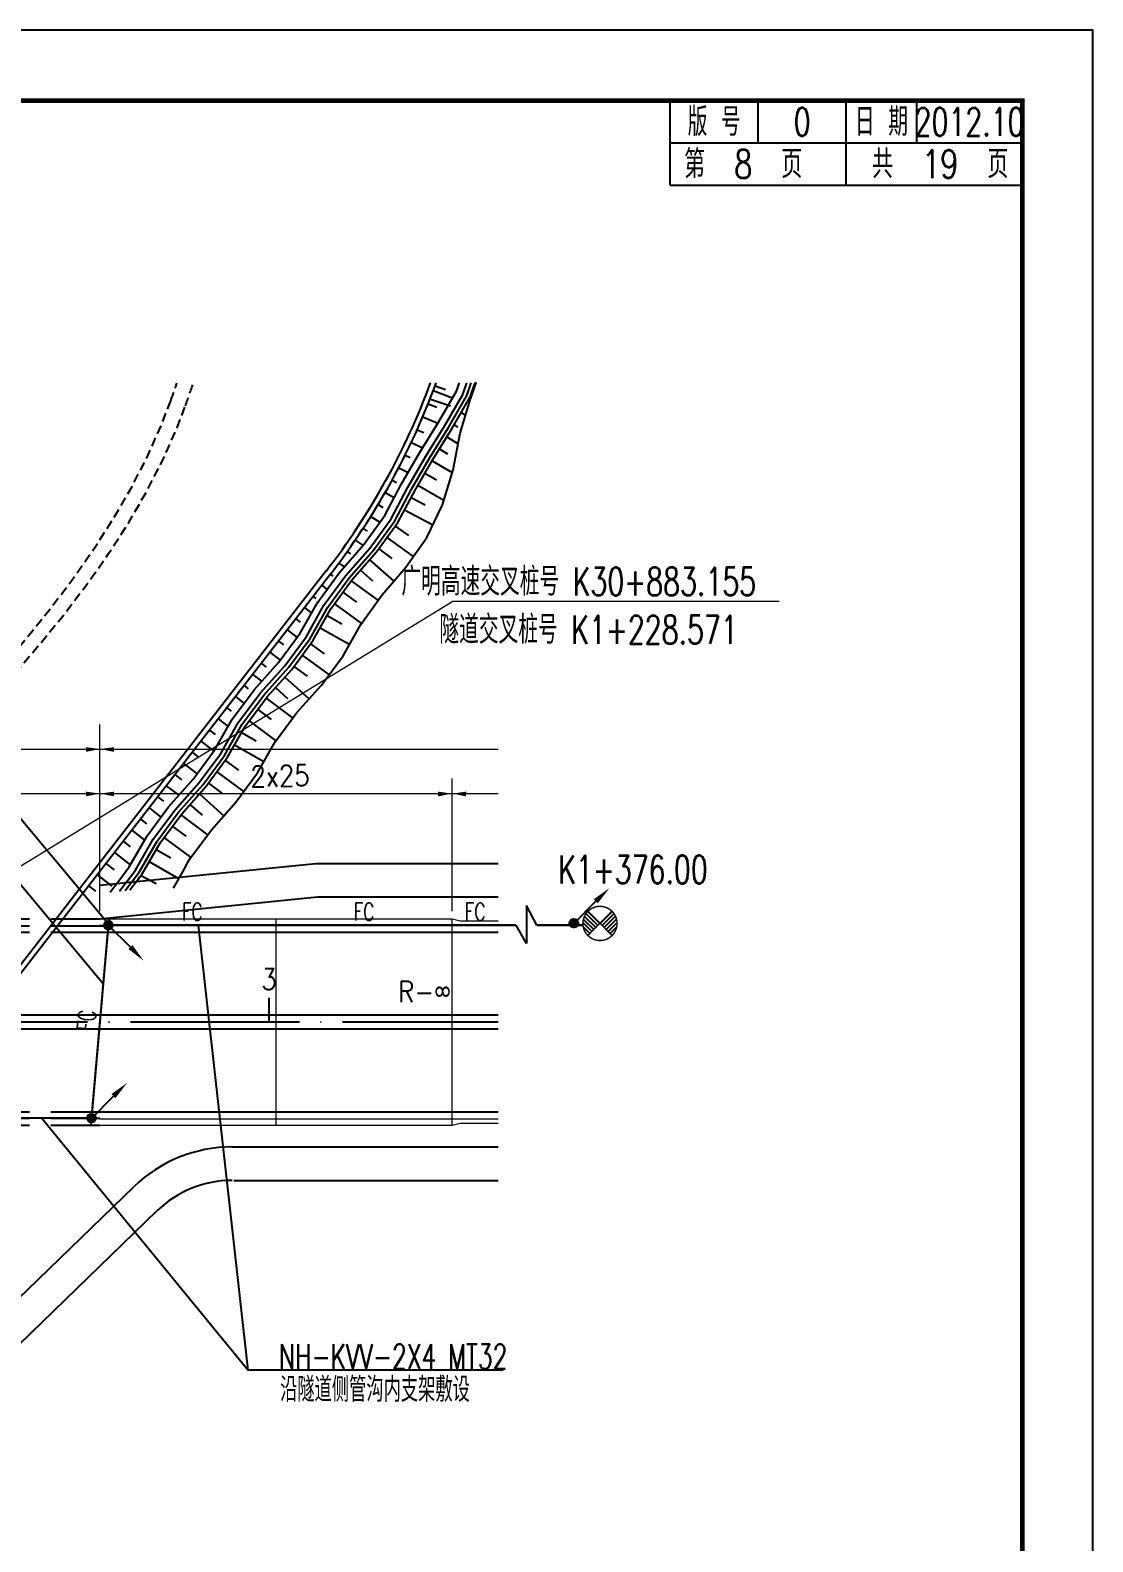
# Model space of a CAD drawing. Header units: millimetres. Extents: x 536322 to 537268, y -176210 to -175465.
# Drawn here: x 537117.2 to 537268, y -176035.6 to -175820.9 of the extents above; entities that cross this region are included whole.
import ezdxf
from ezdxf.enums import TextEntityAlignment as Align

# ---------------------------------------------------------------- set-up
doc = ezdxf.new("R2010")
doc.units = ezdxf.units.MM
doc.header["$MEASUREMENT"] = 0
for name, pattern in [('ACAD_ISO02W100', [15, 12, -3]), ('ACAD_ISO04W100', [30, 24, -3, 0, -3]), ('DASHED', [19.05, 12.7, -6.35])]:
    doc.linetypes.add(name, pattern=pattern)
for name, color, linetype in [('0-段落划分', 2, 'Continuous'), ('0电气', 1, 'Continuous'), ('canshu', 1, 'Continuous'), ('E-TEXT-PLAN-DER', 7, 'Continuous'), ('electrical text', 3, 'Continuous'), ('station', 6, 'Continuous'), ('T-CABL-FC', 7, 'Continuous'), ('T-EQUP', 7, 'Continuous'), ('T-EQUP-FIRE', 7, 'Continuous'), ('T-EQUP-JT', 7, 'Continuous'), ('zhix', 5, 'ACAD_ISO04W100'), ('分隔带', 3, 'Continuous'), ('次轮廓线', 7, 'Continuous'), ('虚线', 11, 'ACAD_ISO02W100'), ('路基边线', 1, 'Continuous'), ('路面边线', 7, 'Continuous')]:
    doc.layers.add(name, color=color, linetype=linetype)
doc.layers.add('标注', color=4, linetype='Continuous', lineweight=15)
doc.layers.add('隧道', color=6, linetype='Continuous', lineweight=5)
doc.styles.add('GTF_XW', font='simplex1.shx', dxfattribs={"width": 0.7, "bigfont": 'hztxt.shx'})
doc.styles.add('IDQSTYLE', font='simplex.shx', dxfattribs={"width": 0.7, "bigfont": 'hzfs1.shx'})
doc.styles.get("Standard").update_dxf_attribs({"font": 'simplex1.shx', "width": 0.8, "bigfont": 'HZTXT.shx'})

# ---------------------------------------------------------------- blocks, each defined once
blk = doc.blocks.new('series')
at = {"width": 0.75}
for tag, height, p in [('页码', 4, (-35, -19)), ('图名', 5, (-220, -282)), ('图号', 5, (-20, -282))]:
    blk.add_attdef(tag, text='', height=height, dxfattribs=at).set_placement(p, align=Align.MIDDLE_CENTER)
blk = doc.blocks.new('HC001937470254')
at = {"color": 4, "linetype": 'Continuous'}
for p, q in [((-2.39, 0.05), (-1.16, -1.18)), ((-2.32, 0.55), (-0.88, -0.9)), ((-2.18, 0.97), (-0.6, -0.61)), ((-1.98, 1.33), (-0.32, -0.33)), ((-1.72, 1.64), (-0.04, -0.04)), ((1.72, 1.64), (0.04, -0.04)), ((1.98, 1.33), (0.32, -0.33)), ((2.18, 0.97), (0.6, -0.61)), ((2.32, 0.55), (0.88, -0.9)), ((2.39, 0.05), (1.16, -1.18)), ((-2.33, -0.58), (-1.44, -1.47)), ((2.33, -0.58), (1.44, -1.47))]:
    blk.add_line(p, q, dxfattribs=at)
at = {"layer": 'T-EQUP-FIRE', "color": 4, "const_width": 0.2}
blk.add_lwpolyline([(0, 2.4, 1), (0, -2.46, 1)], format="xyb", close=True, dxfattribs=at)
for points in [[(1.69, 1.72), (-1.72, -1.75)], [(-1.69, 1.72), (1.72, -1.75)]]:
    blk.add_lwpolyline(points, dxfattribs=at)
at = {"color": 0, "width": 0.7}
blk.add_attdef('PSFHATT', (4.43, -2.46), '', height=2.5, dxfattribs=at)
blk = doc.blocks.new('*X14')
at = {"color": 0, "linetype": 'Continuous'}
for p, q in [((192.59, 446.72), (193.87, 448.01)), ((192.65, 446.36), (194.23, 447.94)), ((192.69, 447.24), (193.35, 447.91)), ((192.79, 446.07), (194.52, 447.8)), ((192.98, 445.84), (194.75, 447.61)), ((193.23, 445.66), (194.93, 447.37)), ((193.53, 445.54), (195.05, 447.06)), ((193.92, 445.51), (195.08, 446.67)), ((194.61, 445.77), (194.82, 445.99))]:
    blk.add_line(p, q, dxfattribs=at)
blk = doc.blocks.new('HC001441')
at = {"color": 0, "linetype": 'Continuous'}
blk.add_line((0, -0.06), (3.11, 3.12), dxfattribs=at)
blk.add_lwpolyline([(3.11, 3.12, 0.8, 0, 0), (5.06, 5, 0, 0, 0)], format="xyseb", dxfattribs=at)
blk.add_circle((0, 0), 0.625, dxfattribs=at)
at = {"color": 0, "linetype": 'Continuous', "xscale": 0.5, "yscale": 0.5, "zscale": 0.5}
blk.add_blockref('*X14', (-96.92, -223.38), dxfattribs=at)
at = {"layer": 'E-TEXT-PLAN-DER', "color": 0, "style": 'IDQSTYLE', "width": 0.7}
blk.add_attdef('PSFHATT', (7.06, -0.63), '', height=2.5, dxfattribs=at)

msp = doc.modelspace()

# ---------------------------------------------------------------- linework, layer by layer
msp.add_lwpolyline([(537268.03, -176117.92), (537268.03, -175820.92), (536848.03, -175820.92), (536848.03, -176117.92)], close=True)
at = {"const_width": 0.7}
msp.add_lwpolyline([(537258.03, -175830.92), (536878.03, -175830.92), (536878.03, -176107.92), (537258.03, -176107.92), (537258.03, -175830.92)], dxfattribs=at)
at = {"layer": '0-段落划分', "color": 8, "linetype": 'Continuous'}
for p, q in [((537180.33, -175870.96), (537180.48, -175871.02)), ((537174.02, -175873.29), (537176.83, -175874.27)), ((537174.4, -175872.09), (537177.14, -175873.13)), ((537174.68, -175871.4), (537176.13, -175871.91)), ((537179.52, -175873.24), (537179.64, -175873.29)), ((537179.68, -175872.85), (537179.75, -175872.88)), ((537173.67, -175873.96), (537174.89, -175874.44)), ((537178.36, -175875.21), (537178.98, -175875.58)), ((537172.11, -175877.64), (537173.04, -175878.06)), ((537172.91, -175875.8), (537175.06, -175876.72)), ((537177.36, -175876.95), (537177.87, -175877.24)), ((537171.27, -175879.45), (537172.89, -175880.22)), ((537176.32, -175878.66), (537177.92, -175879.65)), ((537170.4, -175881.25), (537171.12, -175881.61)), ((537175.27, -175880.36), (537176.39, -175881.05)), ((537169.49, -175883.04), (537170.82, -175883.73)), ((537173.21, -175883.79), (537174.85, -175884.74)), ((537174.22, -175882.06), (537177.09, -175883.73)), ((537168.55, -175884.8), (537169.18, -175885.14)), ((537172.21, -175885.52), (537175.89, -175887.65)), ((537166.56, -175888.27), (537167.23, -175888.67)), ((537167.57, -175886.54), (537168.86, -175887.28)), ((537171.24, -175887.27), (537173.22, -175888.31)), ((537165.51, -175889.97), (537166.82, -175890.79)), ((537170.31, -175889.04), (537174.34, -175891.16)), ((537164.43, -175891.66), (537165.03, -175892.05)), ((537168.99, -175891.33), (537170.86, -175892.68)), ((537163.32, -175893.32), (537164.43, -175894.08)), ((537166.64, -175894.57), (537168.51, -175895.92)), ((537167.82, -175892.95), (537171.56, -175895.66)), ((537160.99, -175896.57), (537161.74, -175897.13)), ((537162.17, -175894.96), (537162.63, -175895.28)), ((537165.36, -175896.1), (537168.81, -175899.13)), ((537159.78, -175898.16), (537160.13, -175898.43)), ((537159.78, -175898.16), (537160.13, -175898.43)), ((537162.74, -175899.12), (537166.55, -175901.9)), ((537164.04, -175897.6), (537165.78, -175899.12)), ((537158.56, -175899.74), (537159.29, -175900.32)), ((537161.56, -175900.73), (537163.47, -175902.13)), ((537156.11, -175902.91), (537157.1, -175903.68)), ((537157.33, -175901.32), (537157.72, -175901.63)), ((537160.38, -175902.35), (537164.22, -175905.15)), ((537154.88, -175904.49), (537155.5, -175904.96)), ((537159.31, -175904.03), (537161.41, -175905.21)), ((537152.43, -175907.65), (537153.14, -175908.2)), ((537153.65, -175906.07), (537155.05, -175907.15)), ((537158.33, -175905.78), (537162.53, -175908.13)), ((537151.2, -175909.23), (537152.67, -175910.37)), ((537155.79, -175909.64), (537159.61, -175912.47)), ((537156.97, -175908.03), (537158.89, -175909.45)), ((537149.98, -175910.81), (537150.67, -175911.34)), ((537154.6, -175911.25), (537156.5, -175912.66)), ((537147.52, -175913.97), (537148.12, -175914.43)), ((537148.75, -175912.39), (537150.03, -175913.38)), ((537153.3, -175912.77), (537156.77, -175915.88)), ((537146.3, -175915.55), (537147.52, -175916.5)), ((537150.65, -175915.77), (537154.45, -175918.59)), ((537151.97, -175914.26), (537153.7, -175915.81)), ((537145.07, -175917.13), (537145.7, -175917.61)), ((537149.46, -175917.37), (537151.36, -175918.78)), ((537142.62, -175920.29), (537143.44, -175920.92)), ((537143.85, -175918.71), (537145.25, -175919.8)), ((537148.26, -175918.98), (537152.06, -175921.8)), ((537141.39, -175921.87), (537143.23, -175923.29)), ((537146.19, -175922.39), (537150.34, -175924.76)), ((537147.18, -175920.65), (537149.26, -175921.84)), ((537140.17, -175923.45), (537141.11, -175924.18)), ((537144.85, -175924.61), (537146.75, -175926.01)), ((537137.72, -175926.61), (537138.65, -175927.34)), ((537138.94, -175925.03), (537140.86, -175926.51)), ((537143.66, -175926.22), (537147.47, -175929.03)), ((537136.49, -175928.19), (537138.26, -175929.56)), ((537142.47, -175927.82), (537144.37, -175929.23)), ((537134.04, -175931.35), (537135.72, -175932.66)), ((537135.26, -175929.77), (537136.1, -175930.41)), ((537139.85, -175930.85), (537141.6, -175932.4)), ((537141.18, -175929.35), (537144.67, -175932.45)), ((537132.81, -175932.93), (537133.67, -175933.6)), ((537138.54, -175932.35), (537142.35, -175935.19)), ((537131.59, -175934.51), (537133.4, -175935.92)), ((537136.15, -175935.56), (537139.97, -175938.41)), ((537137.34, -175933.96), (537139.25, -175935.38)), ((537129.13, -175937.67), (537131.38, -175939.42)), ((537130.36, -175936.09), (537131.38, -175936.88)), ((537135.06, -175937.24), (537137.15, -175938.44)), ((537127.91, -175939.25), (537129.07, -175940.15)), ((537134.06, -175938.97), (537136.07, -175940.13)), ((537126.68, -175940.83), (537128.77, -175942.45)), ((537125.46, -175942.41), (537126.45, -175943.18))]:
    msp.add_line(p, q, dxfattribs=at)
at = {"layer": '0-段落划分', "color": 8}
for p, q in [((537159.19, -175897.7), (537097.77, -175976.88)), ((537159.78, -175898.16), (537098.36, -175977.34))]:
    msp.add_line(p, q, dxfattribs=at)
at = {"layer": '0-段落划分', "color": 8, "linetype": 'Continuous', "flags": 128}
for points in [[(537168.4, -175890.3), (537170.78, -175885.8), (537173.34, -175881.38), (537176.04, -175877.04), (537178.58, -175872.62, 0.047344), (537178.63, -175872.52), (537179.15, -175871)], [(537168.93, -175890.58), (537171.31, -175886.07), (537173.87, -175881.66), (537176.57, -175877.31), (537179.13, -175872.87, 0.047341), (537179.18, -175872.77), (537179.79, -175871)], [(537169.37, -175890.81), (537171.76, -175886.3), (537174.32, -175881.88), (537177.02, -175877.54), (537179.59, -175873.07, 0.047339), (537179.64, -175872.97), (537180.32, -175871)], [(537173.5, -175892.94), (537175.68, -175888.32), (537177.2, -175883.36), (537178.21, -175878.15), (537179.55, -175873.71, -0.009833), (537179.56, -175873.69), (537180.49, -175871)]]:
    msp.add_lwpolyline(points, format="xyb", dxfattribs=at)
for points in [[(537177.69, -175872.16), (537178.1, -175871)], [(537178.64, -175872.49), (537179.15, -175871)], [(537179.2, -175872.69), (537179.79, -175871)], [(537167.51, -175889.84), (537169.89, -175885.34), (537172.45, -175880.93), (537175.15, -175876.58), (537177.69, -175872.16), (537177.69, -175872.16)], [(537155.49, -175906.55), (537157.99, -175902.11), (537161.02, -175897.95), (537164.48, -175894.01), (537167.51, -175889.84), (537167.51, -175889.84)], [(537156.38, -175907.01), (537158.87, -175902.57), (537161.91, -175898.41), (537165.37, -175894.47), (537168.4, -175890.3), (537168.4, -175890.3)], [(537156.38, -175907.01), (537158.87, -175902.57), (537161.91, -175898.41), (537165.37, -175894.47), (537168.4, -175890.3), (537168.4, -175890.3)], [(537156.91, -175907.29), (537159.4, -175902.85), (537162.44, -175898.69), (537165.9, -175894.75), (537168.93, -175890.58), (537168.93, -175890.58)], [(537156.91, -175907.29), (537159.4, -175902.85), (537162.44, -175898.69), (537165.9, -175894.75), (537168.93, -175890.58), (537168.93, -175890.58)], [(537157.35, -175907.52), (537159.85, -175903.08), (537162.89, -175898.92), (537166.35, -175894.98), (537169.37, -175890.81), (537169.37, -175890.81)], [(537161.62, -175909.76), (537164.11, -175905.31), (537167.11, -175901.12), (537170.51, -175897.14), (537173.5, -175892.94), (537173.5, -175892.94)], [(537143.35, -175923.14), (537145.87, -175918.72), (537148.94, -175914.59), (537152.43, -175910.69), (537155.49, -175906.55), (537155.49, -175906.55)], [(537144.23, -175923.61), (537146.75, -175919.19), (537149.82, -175915.06), (537153.32, -175911.15), (537156.38, -175907.01), (537156.38, -175907.01)], [(537144.23, -175923.61), (537146.75, -175919.19), (537149.82, -175915.06), (537153.32, -175911.15), (537156.38, -175907.01), (537156.38, -175907.01)], [(537144.76, -175923.89), (537147.28, -175919.47), (537150.35, -175915.34), (537153.85, -175911.43), (537156.91, -175907.29), (537156.91, -175907.29)], [(537144.76, -175923.89), (537147.28, -175919.47), (537150.35, -175915.34), (537153.85, -175911.43), (537156.91, -175907.29), (537156.91, -175907.29)], [(537145.2, -175924.13), (537147.72, -175919.71), (537150.79, -175915.58), (537154.29, -175911.67), (537157.35, -175907.52), (537157.35, -175907.52)], [(537149.42, -175926.38), (537151.95, -175921.95), (537155.03, -175917.81), (537158.54, -175913.91), (537161.62, -175909.76), (537161.62, -175909.76)], [(537131.22, -175939.7), (537133.76, -175935.3), (537136.82, -175931.18), (537140.29, -175927.27), (537143.35, -175923.14), (537143.35, -175923.14)], [(537132.1, -175940.18), (537134.64, -175935.78), (537137.7, -175931.65), (537141.17, -175927.75), (537144.23, -175923.61), (537144.23, -175923.61)], [(537132.1, -175940.18), (537134.64, -175935.78), (537137.7, -175931.65), (537141.17, -175927.75), (537144.23, -175923.61), (537144.23, -175923.61)], [(537132.62, -175940.46), (537135.17, -175936.06), (537138.23, -175931.94), (537141.7, -175928.03), (537144.76, -175923.89), (537144.76, -175923.89)], [(537132.62, -175940.46), (537135.17, -175936.06), (537138.23, -175931.94), (537141.7, -175928.03), (537144.76, -175923.89), (537144.76, -175923.89)], [(537133.06, -175940.7), (537135.61, -175936.3), (537138.67, -175932.17), (537142.14, -175928.26), (537145.2, -175924.13), (537145.2, -175924.13)], [(537139.22, -175939.66), (537139.84, -175938.58), (537142.91, -175934.45), (537146.37, -175930.52), (537149.42, -175926.38), (537149.42, -175926.38)], [(537129.32, -175942.27), (537131.22, -175939.7), (537131.22, -175939.7)], [(537129.32, -175942.27), (537131.22, -175939.7), (537131.22, -175939.7)], [(537130.93, -175941.76), (537132.1, -175940.18), (537132.1, -175940.18)], [(537130.93, -175941.76), (537132.1, -175940.18), (537132.1, -175940.18)], [(537131.89, -175941.46), (537132.62, -175940.46), (537132.62, -175940.46)], [(537131.89, -175941.46), (537132.62, -175940.46), (537132.62, -175940.46)], [(537132.7, -175941.2), (537133.06, -175940.7), (537133.06, -175940.7)]]:
    msp.add_lwpolyline(points, dxfattribs=at)
at = {"layer": '0-段落划分', "color": 8, "linetype": 'DASHED', "lineweight": -3, "ltscale": 0.1, "flags": 128}
for points in [[(537062, -175977.23), (537063.98, -175972.66), (537066.25, -175968.19), (537068.77, -175963.83), (537071.52, -175959.55), (537074.48, -175955.35), (537077.61, -175951.21), (537080.9, -175947.13), (537084.32, -175943.09), (537087.85, -175939.08), (537091.45, -175935.1), (537095.11, -175931.14), (537098.8, -175927.18), (537102.49, -175923.21), (537106.16, -175919.22), (537109.78, -175915.22), (537113.32, -175911.17), (537116.77, -175907.09), (537120.09, -175902.95), (537123.27, -175898.76), (537126.26, -175894.49), (537129.05, -175890.15), (537131.62, -175885.72), (537133.93, -175881.2), (537135.96, -175876.58), (537137.12, -175873.51)], [(537063.71, -175977.91), (537065.7, -175973.34), (537067.98, -175968.87), (537070.5, -175964.51), (537073.27, -175960.23), (537076.23, -175956.03), (537079.39, -175951.89), (537082.69, -175947.82), (537086.13, -175943.78), (537089.68, -175939.78), (537093.3, -175935.8), (537096.98, -175931.84), (537100.69, -175927.89), (537104.4, -175923.92), (537108.09, -175919.94), (537111.73, -175915.94), (537115.29, -175911.9), (537118.76, -175907.82), (537122.1, -175903.69), (537125.29, -175899.49), (537128.3, -175895.23), (537131.1, -175890.89), (537133.68, -175886.46), (537136, -175881.94), (537138.03, -175877.31), (537139.19, -175874.25)]]:
    msp.add_lwpolyline(points, dxfattribs=at)
at = {"layer": '0-段落划分', "color": 8, "linetype": 'DASHED', "lineweight": -3, "ltscale": 0.1}
for radius, end in [(3223.2, 340.60522), (3225.4, 340.61897)]:
    msp.add_arc((534097.71, -174800.66), radius, 340.55781, end, dxfattribs=at)
at = {"layer": '0-段落划分', "color": 8}
for radius, end in [(100, 339.7615), (100.75, 339.9186)]:
    msp.add_arc((537080.18, -175836.41), radius, 322.1949, end, dxfattribs=at)
at = {"layer": '0电气', "color": 3}
for p, q in [((537087.99, -175899.59), (537128.28, -175947.82)), ((537087.25, -175908.07), (537127.54, -175956.29))]:
    msp.add_line(p, q, dxfattribs=at)
at = {"layer": 'electrical text'}
for p, q in [((537148.11, -176011.21), (537141.06, -175947.99)), ((537118.83, -175975.39), (537148.11, -176011.21)), ((537184.31, -176011.21), (537148.11, -176011.21))]:
    msp.add_line(p, q, dxfattribs=at)
at = {"layer": 'station', "color": 8}
msp.add_line((537151.07, -175961.74), (537151.07, -175958.31), dxfattribs=at)
at = {"layer": 'T-CABL-FC', "color": 5, "linetype": 'Continuous'}
msp.add_line((537128.35, -175947.09), (537125.78, -175976.39), dxfattribs=at)
at = {"layer": 'T-CABL-FC', "color": 5, "linetype": 'Continuous', "const_width": 0.3}
for points in [[(537125.87, -175975.39), (537128.27, -175947.99)], [(537128.27, -175947.99), (537152.07, -175947.99)], [(537152.07, -175947.99), (537177.07, -175947.99)], [(537177.07, -175947.99), (537186.16, -175947.99)], [(537189.08, -175947.99), (537195.62, -175947.99)], [(537104.67, -175975.39), (537125.87, -175975.39)]]:
    msp.add_lwpolyline(points, dxfattribs=at)
at = {"layer": 'T-EQUP'}
for p, q in [((537189.08, -175947.99), (537187.62, -175945.19)), ((537187.62, -175945.19), (537187.62, -175950.62)), ((537187.62, -175950.62), (537186.16, -175948.02))]:
    msp.add_line(p, q, dxfattribs=at)
at = {"layer": 'zhix', "color": 8, "flags": 128}
msp.add_lwpolyline([(536950.87, -175963.92), (536951.09, -175963.9), (536952.08, -175963.79), (536953.08, -175963.69), (536954.07, -175963.59), (536955.07, -175963.5), (536956.06, -175963.41), (536957.06, -175963.32), (536958.05, -175963.24), (536959.05, -175963.15), (536960.05, -175963.08), (536961.04, -175963), (536962.04, -175962.93), (536963.04, -175962.86), (536964.04, -175962.79), (536965.04, -175962.73), (536966.03, -175962.66), (536967.03, -175962.6), (536968.03, -175962.55), (536969.03, -175962.49), (536970.03, -175962.44), (536971.03, -175962.39), (536972.03, -175962.35), (536973.02, -175962.3), (536974.02, -175962.26), (536975.02, -175962.22), (536976.02, -175962.18), (536977.02, -175962.14), (536978.02, -175962.11), (536979.02, -175962.08), (536980.02, -175962.05), (536981.02, -175962.02), (536982.02, -175961.99), (536983.02, -175961.97), (536984.02, -175961.95), (536985.02, -175961.92), (536986.02, -175961.9), (536987.02, -175961.89), (536988.02, -175961.87), (536989.02, -175961.85), (536990.02, -175961.84), (536991.02, -175961.82), (536992.02, -175961.81), (536993.02, -175961.8), (536994.02, -175961.79), (536995.02, -175961.78), (536996.02, -175961.78), (536997.02, -175961.77), (536998.02, -175961.76), (536999.02, -175961.76), (537000.02, -175961.75), (537001.02, -175961.75), (537002.02, -175961.75), (537003.02, -175961.74), (537004.02, -175961.74), (537005.02, -175961.74), (537006.02, -175961.74), (537007.02, -175961.74), (537008.02, -175961.74), (537009.02, -175961.74), (537010.02, -175961.74), (537011.02, -175961.74), (537012.02, -175961.74), (537183.61, -175961.74)], dxfattribs=at)
at = {"layer": '分隔带', "color": 8}
for p, q in [((537127.07, -175947.09), (537157.94, -175943.99)), ((537145.82, -175979.49), (537183.61, -175979.49)), ((537087.37, -176028.26), (537131.91, -175985.12))]:
    msp.add_line(p, q, dxfattribs=at)
at = {"layer": '分隔带', "color": 8, "flags": 128}
for points in [[(537157.94, -175943.99), (537183.61, -175943.99)], [(537012.02, -175960.74), (537183.61, -175960.74)], [(537012.02, -175962.74), (537183.61, -175962.74)]]:
    msp.add_lwpolyline(points, dxfattribs=at)
at = {"layer": '分隔带', "color": 8}
msp.add_arc((537145.82, -175999.49), 20, 90, 134.0806, dxfattribs=at)
at = {"layer": '标注', "color": 0, "linetype": 'ByBlock'}
msp.add_line((537177.19, -175902.04), (537079.64, -175961.74), dxfattribs=at)
at = {"layer": '标注', "color": 8, "linetype": 'ByBlock'}
for p, q in [((537127.07, -175946), (537127.07, -175919.52)), ((537015.07, -175922.99), (537128.07, -175922.99)), ((537128.07, -175922.99), (537183.61, -175922.99)), ((537177.07, -175946), (537177.07, -175927.15)), ((537018.07, -175929.31), (537128.07, -175929.31)), ((537128.07, -175929.31), (537178.07, -175929.31)), ((537178.07, -175929.31), (537183.61, -175929.31))]:
    msp.add_line(p, q, dxfattribs=at)
at = {"layer": '标注', "color": 8}
for points in [[(537125.06, -175922.72), (537125.08, -175923.38), (537127.07, -175922.99)], [(537129.08, -175922.72), (537129.05, -175923.38), (537127.07, -175922.99)], [(537125.06, -175929.04), (537125.08, -175929.71), (537127.07, -175929.31)], [(537129.08, -175929.04), (537129.05, -175929.71), (537127.07, -175929.31)], [(537175.06, -175929.04), (537175.08, -175929.71), (537177.07, -175929.31)], [(537179.08, -175929.04), (537179.05, -175929.71), (537177.07, -175929.31)]]:
    msp.add_solid(points, dxfattribs=at)
at = {"layer": '次轮廓线'}
for p, q in [((537208.03, -175842.92), (537208.03, -175830.92)), ((537220.53, -175836.92), (537220.53, -175830.92)), ((537233.03, -175836.92), (537233.03, -175830.92)), ((537243.03, -175836.92), (537243.03, -175830.92)), ((537208.03, -175836.92), (537258.03, -175836.92)), ((537233.03, -175842.92), (537233.03, -175836.92)), ((537208.03, -175842.92), (537258.03, -175842.92))]:
    msp.add_line(p, q, dxfattribs=at)
at = {"layer": '虚线', "color": 8}
for p, q in [((537015.07, -175947.09), (537127.07, -175947.09)), ((537015.07, -175976.39), (537127.07, -175976.39))]:
    msp.add_line(p, q, dxfattribs=at)
at = {"layer": '虚线', "color": 8, "flags": 128}
for points in [[(537015.07, -175948.09), (537128.07, -175948.09)], [(537015.07, -175948.99), (537128.07, -175948.99)], [(537015.07, -175974.49), (537127.07, -175974.49)], [(537015.07, -175975.39), (537127.07, -175975.39)]]:
    msp.add_lwpolyline(points, dxfattribs=at)
at = {"layer": '路基边线', "color": 8}
for p, q in [((537127.07, -175942.34), (537157.72, -175939.24)), ((537139.22, -175939.66), (537137.45, -175942.73)), ((537130.93, -175941.76), (537129.85, -175943.22)), ((537131.72, -175941.69), (537130.66, -175943.13)), ((537132.34, -175941.69), (537131.33, -175943.05)), ((537131.89, -175941.46), (537131.72, -175941.69)), ((537132.7, -175941.2), (537132.34, -175941.69)), ((537132.88, -175940.95), (537135.04, -175942.1)), ((537136.07, -175940.13), (537138.23, -175941.38)), ((537129.32, -175942.27), (537128.5, -175943.38)), ((537146.08, -175984.24), (537183.61, -175984.24)), ((537090.67, -176031.67), (537135.21, -175988.53))]:
    msp.add_line(p, q, dxfattribs=at)
at = {"layer": '路基边线', "color": 8, "flags": 128}
msp.add_lwpolyline([(537157.72, -175939.24), (537183.61, -175939.24)], dxfattribs=at)
at = {"layer": '路基边线', "color": 8}
msp.add_arc((537145.82, -175999.49), 15.25, 90, 134.0806, dxfattribs=at)
at = {"layer": '路面边线', "color": 8, "flags": 128}
for points in [[(537128.07, -175948.99), (537183.61, -175948.99)], [(537127.07, -175974.49), (537183.61, -175974.49)]]:
    msp.add_lwpolyline(points, dxfattribs=at)
at = {"layer": '隧道', "color": 0}
msp.add_line((537223.49, -175902.04), (537177.19, -175902.04), dxfattribs=at)
at = {"layer": '隧道', "color": 8}
for p, q in [((537152.07, -175976.39), (537152.07, -175947.09)), ((537177.07, -175976.39), (537177.07, -175947.09)), ((537177.07, -175947.09), (537178.19, -175947.39)), ((537177.07, -175976.39), (537178.22, -175976.09))]:
    msp.add_line(p, q, dxfattribs=at)
at = {"layer": '隧道', "color": 8, "flags": 128}
for points in [[(537127.07, -175947.09), (537177.07, -175947.09)], [(537127.07, -175947.99), (537183.61, -175947.99)], [(537178.19, -175947.39), (537183.61, -175947.39)], [(537127.07, -175975.49), (537183.61, -175975.49)], [(537127.07, -175976.39), (537177.07, -175976.39)], [(537178.22, -175976.09), (537183.61, -175976.09)]]:
    msp.add_lwpolyline(points, dxfattribs=at)

# ---------------------------------------------------------------- block references
at = {"layer": 'T-EQUP', "color": 4}
msp.add_blockref('HC001937470254', (537198.06, -175947.72), dxfattribs=at)
at = {"layer": 'T-EQUP-JT', "color": 4}
for p in [(537194.36, -175947.72), (537125.87, -175975.39)]:
    msp.add_blockref('HC001441', p, dxfattribs=at)
at = {"layer": 'T-EQUP-JT', "color": 4, "rotation": 270}
msp.add_blockref('HC001441', (537128.27, -175947.99), dxfattribs=at)
at = {"layer": '次轮廓线'}
ref = msp.add_blockref('series', (537268.03, -175820.92), dxfattribs=at)
ref.add_attrib('页码', '第  8  页    共  19  页', dxfattribs={"layer": '0', "height": 4, "width": 0.75}).set_placement((537233.03, -175839.92), align=Align.MIDDLE_CENTER)

# ---------------------------------------------------------------- texts
at = {"layer": '0电气', "color": 3, "width": 0.7}
msp.add_attdef('K1+376.00', (537192.12, -175942.1), '$3([MHAS])', height=4, dxfattribs=at)
at = {"layer": 'canshu', "color": 8, "style": 'GTF_XW', "width": 0.85}
msp.add_text('R-∞', height=3, dxfattribs=at).set_placement((537173.15, -175957.45), align=Align.MIDDLE)
at = {"layer": 'electrical text', "width": 0.7}
for s, p in [('NH-KVV-2X4 MT32', (537152.47, -176011)), ('沿隧道侧管沟内支架敷设', (537152.64, -176015.68))]:
    msp.add_text(s, height=3.5, dxfattribs=at).set_placement(p)
at = {"layer": 'station', "color": 8, "style": 'GTF_XW', "width": 0.85}
msp.add_text('3', height=3, dxfattribs=at).set_placement((537151.07, -175957.17), align=Align.CENTER)
at = {"layer": 'T-CABL-FC', "color": 5, "linetype": 'Continuous', "style": 'IDQSTYLE', "width": 0.7}
for p in [(537140.17, -175946.09), (537164.57, -175946.09), (537180.34, -175946.09)]:
    msp.add_text('FC', height=2.5, dxfattribs=at).set_placement(p, align=Align.MIDDLE_CENTER)
msp.add_text('FC', height=2.5, rotation=85, dxfattribs=at).set_placement((537125.18, -175961.52), align=Align.MIDDLE_CENTER)
at = {"layer": '标注', "color": 8, "width": 0.85}
msp.add_text('2x25', height=3, rotation=1.198, dxfattribs=at).set_placement((537148.46, -175928.38))
at = {"layer": '次轮廓线', "width": 0.7}
for s, p in [('版 号', (537214.28, -175833.92)), ('0', (537226.78, -175833.92)), ('日 期', (537238.03, -175833.92)), ('2012.10', (537250.53, -175833.92))]:
    msp.add_text(s, height=4, dxfattribs=at).set_placement(p, align=Align.MIDDLE_CENTER)
at = {"layer": '隧道', "color": 0, "width": 0.7}
for s, p in [('广明高速交叉桩号 K30+883.155', (537220.23, -175899.2)), ('隧道交叉桩号 K1+228.571', (537217.62, -175906.03))]:
    msp.add_text(s, height=4, dxfattribs=at).set_placement(p, align=Align.MIDDLE_RIGHT)

doc.saveas('drawing.dxf')
